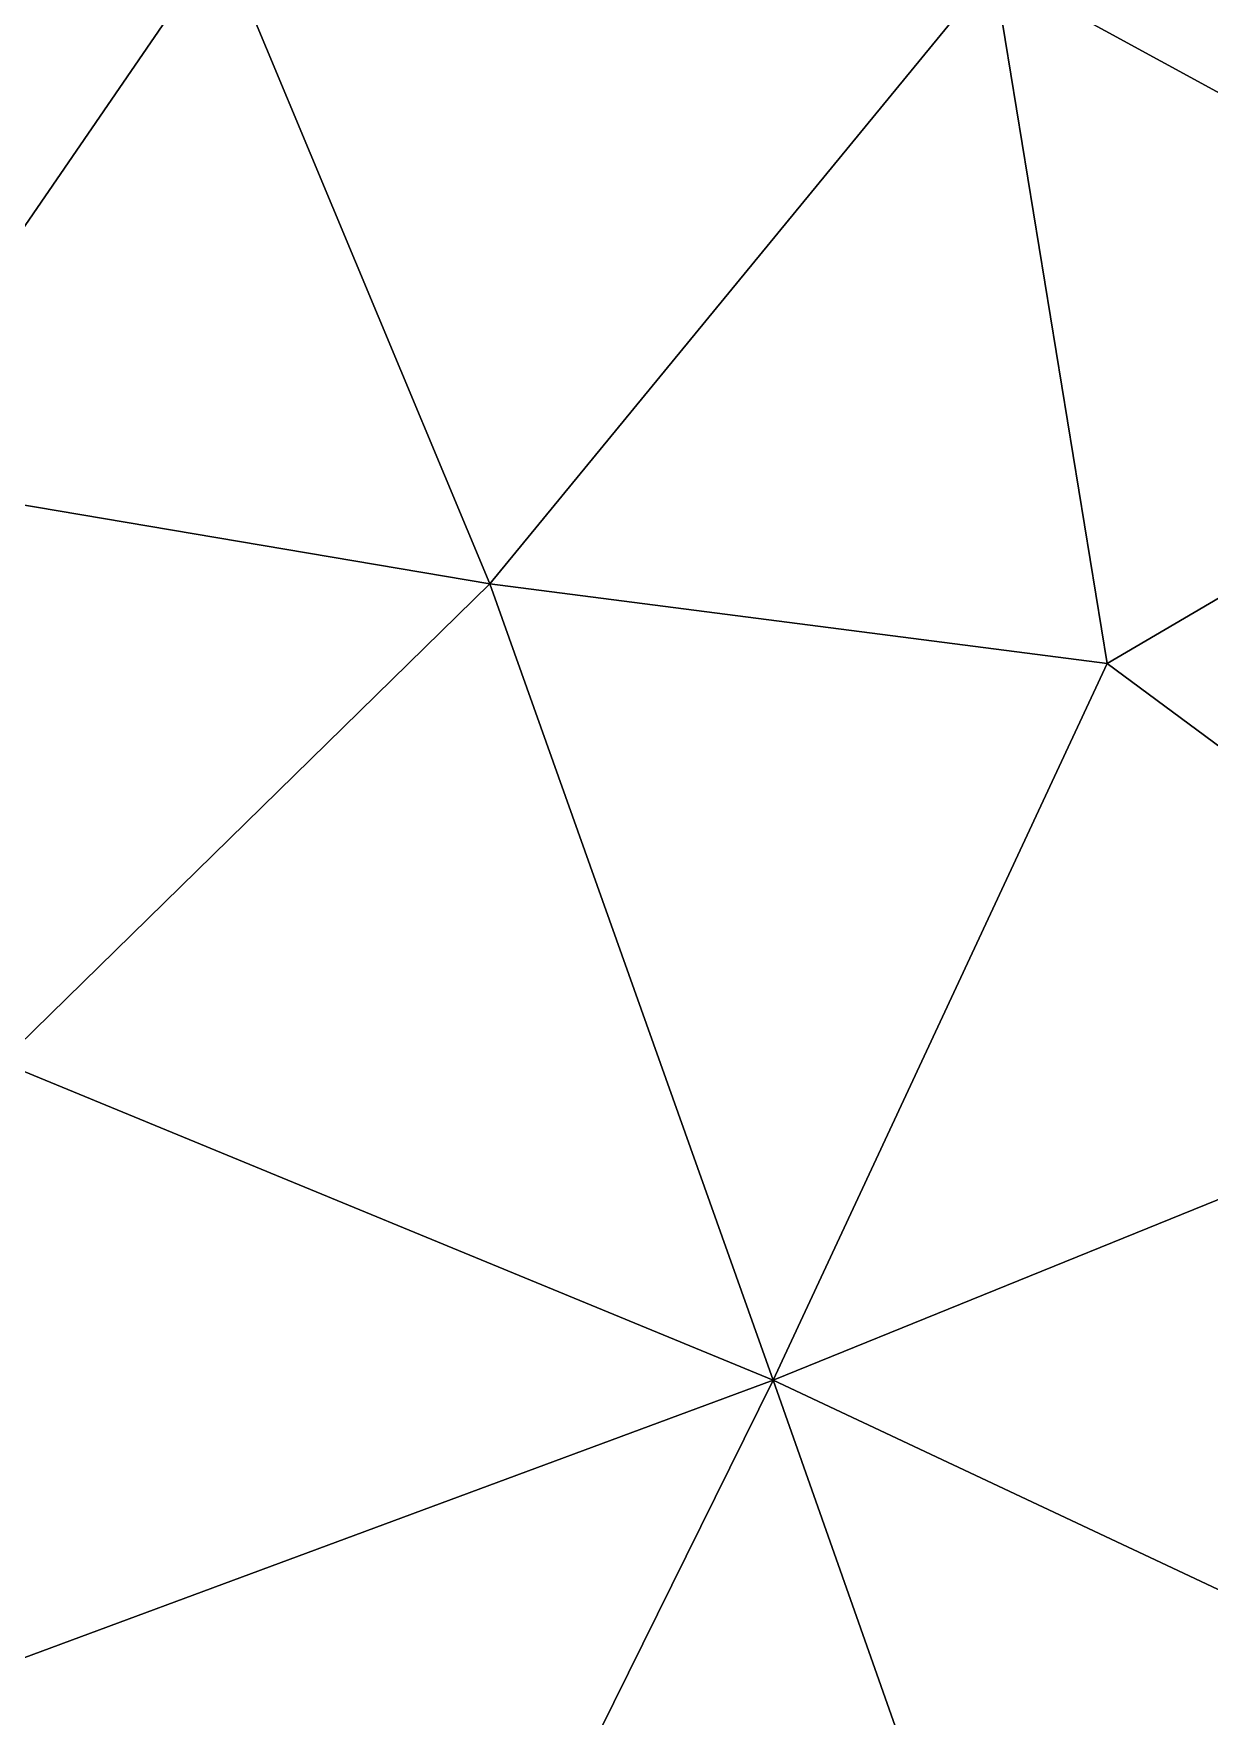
# Model space of a CAD drawing. Header units: metres. Extents: x 0 to 72, y -280 to 0.
# Drawn here: x 30.03 to 47.37, y -249.34 to -224.53 of the extents above; entities that cross this region are included whole.
import ezdxf

# ---------------------------------------------------------------- set-up
doc = ezdxf.new("R2010")
doc.units = ezdxf.units.M

msp = doc.modelspace()

# ---------------------------------------------------------------- linework, layer by layer
at = {"layer": 'layer', "color": 0}
for points in [[(54.0928, -228.989), (54.543, -218.856), (44.1873, -223.589)], [(27.3652, -231.052), (32.7938, -223.139), (23.7325, -223.511)], [(36.7572, -232.642), (32.7938, -223.139), (27.3652, -231.052)], [(36.7572, -232.642), (44.1873, -223.589), (32.7938, -223.139)], [(45.8581, -233.817), (44.1873, -223.589), (36.7572, -232.642)], [(45.8581, -233.817), (54.0928, -228.989), (44.1873, -223.589)], [(53.3369, -239.35), (54.0928, -228.989), (45.8581, -233.817)], [(29.5586, -239.693), (36.7572, -232.642), (27.3652, -231.052)], [(40.9324, -244.383), (36.7572, -232.642), (29.5586, -239.693)], [(40.9324, -244.383), (45.8581, -233.817), (36.7572, -232.642)], [(40.9324, -244.383), (53.3369, -239.35), (45.8581, -233.817)], [(52.9599, -250.038), (53.3369, -239.35), (40.9324, -244.383)], [(28.89, -248.842), (40.9324, -244.383), (29.5586, -239.693)], [(35.3872, -255.609), (40.9324, -244.383), (28.89, -248.842)], [(35.3872, -255.609), (44.682, -255.017), (40.9324, -244.383)], [(44.682, -255.017), (52.9599, -250.038), (40.9324, -244.383)], [(25.1532, -257.888), (35.3872, -255.609), (28.89, -248.842)]]:
    msp.add_3dface(points, dxfattribs=at)

doc.saveas('drawing.dxf')
